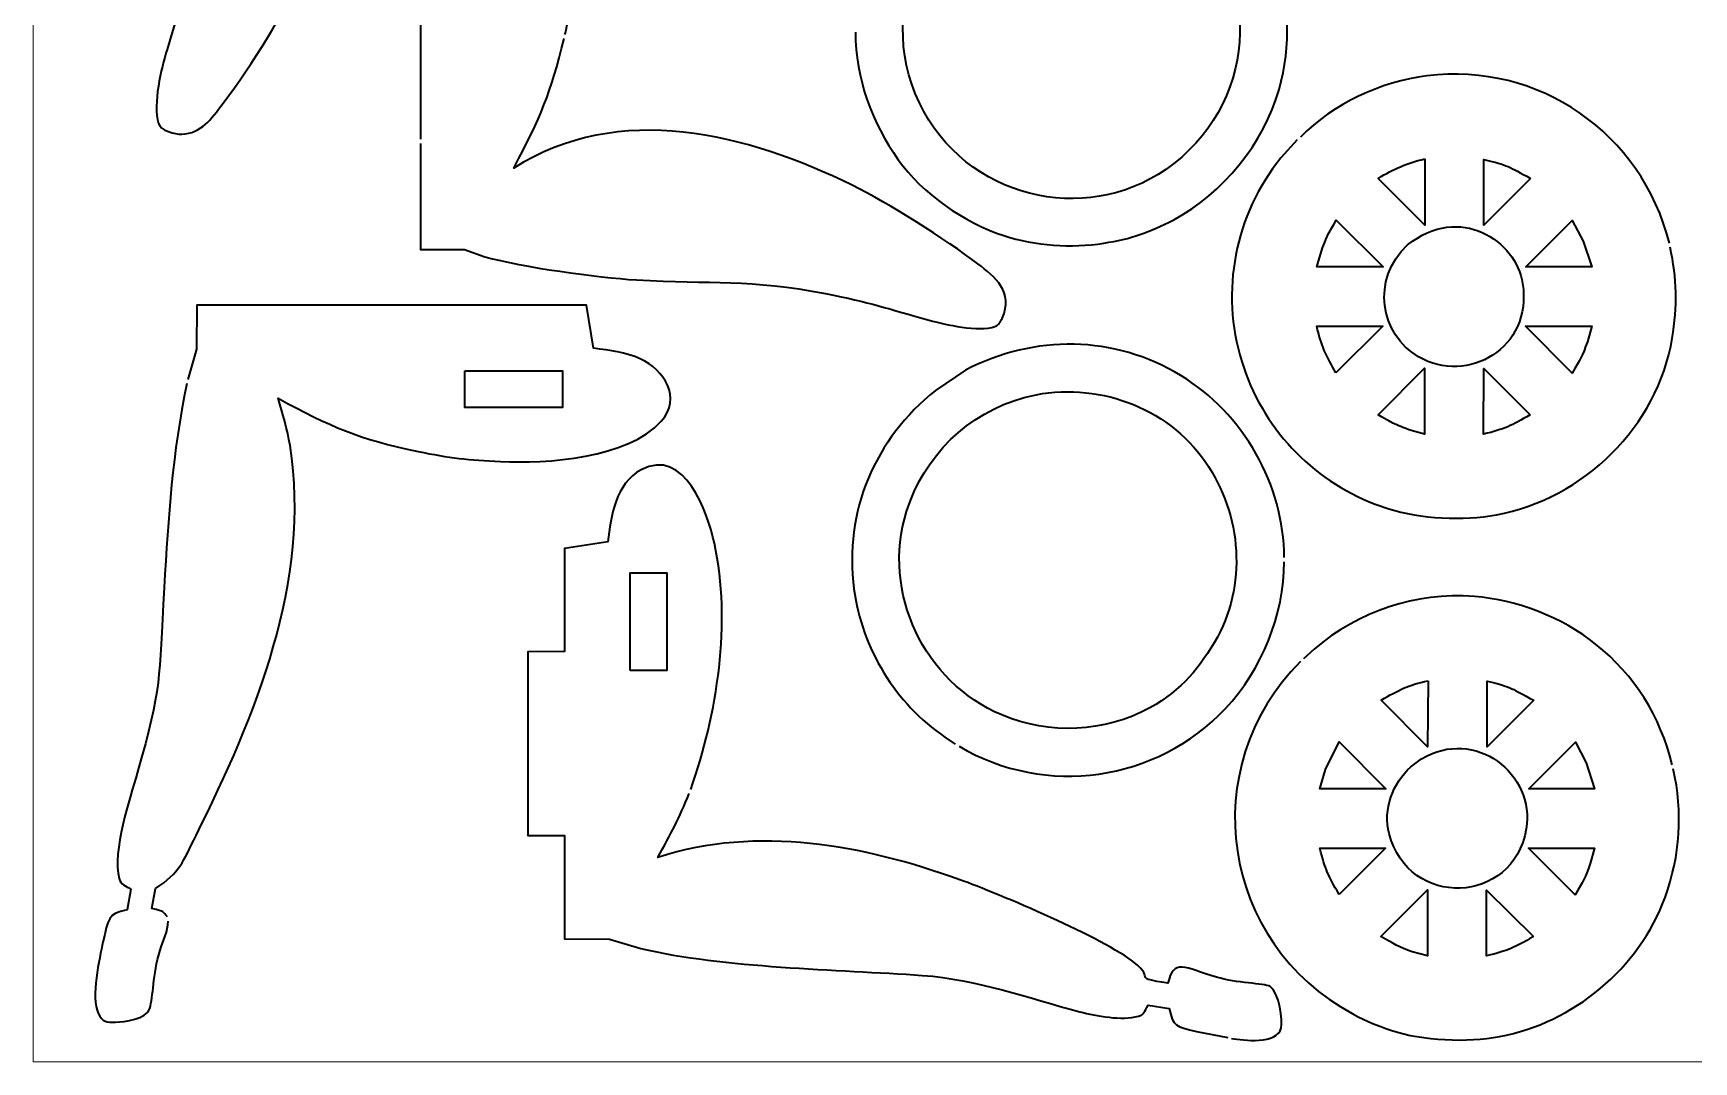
# Model space of a CAD drawing. Header units: millimetres. Extents: x -5 to 375, y 132 to 712.
# Drawn here: x -5 to 110.4, y 131.5 to 203 of the extents above; entities that cross this region are included whole.
import ezdxf

# ---------------------------------------------------------------- set-up
doc = ezdxf.new("R2010")
doc.units = ezdxf.units.MM
doc.header["$MEASUREMENT"] = 0
doc.layers.add('Camada 1', color=7, linetype='Continuous')

msp = doc.modelspace()

# ---------------------------------------------------------------- linework, layer by layer
at = {"layer": 'Camada 1', "color": 3, "lineweight": 20}
msp.add_open_spline([(185.0124, 131.5126), (185.0124, 131.5126), (185.0124, 421.5125), (185.0124, 421.5125), (185.0124, 421.5125), (185.0124, 421.5125), (-4.9877, 421.5125), (-4.9877, 421.5125), (-4.9877, 421.5125), (-4.9877, 421.5125), (-4.9877, 131.5126), (-4.9877, 131.5126), (-4.9877, 131.5126), (-4.9877, 131.5126), (185.0124, 131.5126), (185.0124, 131.5126)], degree=3, knots=[0, 0, 0, 0, 0.2, 0.2, 0.2, 0.2, 0.4, 0.4, 0.4, 0.4, 0.6, 0.6, 0.6, 0.6, 1, 1, 1, 1], dxfattribs=at)
at = {"layer": 'Camada 1', "color": 5, "lineweight": 35}
for points, knots in [([(31.9624, 202.8876), (32.1917, 203.3461), (32.6564, 207.1661), (32.7124, 207.9126), (32.7124, 207.9126), (32.9734, 211.3945), (32.8902, 217.72), (30.0124, 220.2126), (30.0124, 220.2126), (29.023, 221.0695), (27.9693, 221.1021), (26.9124, 220.3376), (26.9124, 220.3376), (25.4035, 219.2461), (25.15, 217.2133), (24.9374, 215.5126), (24.9374, 215.5126), (24.9374, 215.5126), (21.9374, 215.0376), (21.9374, 215.0376), (21.9374, 215.0376), (21.9374, 215.0376), (21.9374, 195.6126), (21.9374, 195.6126)], [0, 0, 0, 0, 0.14285714, 0.14285714, 0.14285714, 0.14285714, 0.28571429, 0.28571429, 0.28571429, 0.28571429, 0.42857143, 0.42857143, 0.42857143, 0.42857143, 0.57142857, 0.57142857, 0.57142857, 0.57142857, 0.71428571, 0.71428571, 0.71428571, 0.71428571, 1, 1, 1, 1]), ([(6.8124, 217.4376), (6.697, 211.2035), (6.1932, 207.9231), (4.3124, 201.8376), (4.3124, 201.8376), (3.9055, 200.5209), (3.3215, 198.0711), (3.7124, 196.7126), (3.7124, 196.7126), (3.8599, 196.1999), (4.8784, 195.9397), (5.3374, 195.9626), (5.3374, 195.9626), (6.7047, 196.0308), (7.3459, 196.9579), (8.2124, 198.1126), (8.2124, 198.1126), (12.3996, 203.6923), (16.5291, 211.43), (17.2374, 218.5126)], [0, 0, 0, 0, 0.16666667, 0.16666667, 0.16666667, 0.16666667, 0.33333333, 0.33333333, 0.33333333, 0.33333333, 0.5, 0.5, 0.5, 0.5, 0.66666667, 0.66666667, 0.66666667, 0.66666667, 1, 1, 1, 1]), ([(52.1624, 203.0376), (52.1624, 199.8446), (53.3018, 196.7769), (55.1374, 194.1876), (55.1374, 194.1876), (56.804, 191.8366), (59.732, 189.7965), (62.4874, 188.9126), (62.4874, 188.9126), (64.6772, 188.2101), (67.1683, 188.023), (69.4374, 188.3876), (69.4374, 188.3876), (71.3436, 188.6939), (72.5785, 189.1265), (74.2874, 190.0126), (74.2874, 190.0126), (77.704, 191.8523), (80.5511, 195.3213), (81.6124, 199.0626), (81.6124, 199.0626), (83.3552, 205.2062), (81.0171, 211.8912), (75.7374, 215.5126), (75.7374, 215.5126), (75.7374, 215.5126), (75.0125, 215.9876), (75.0125, 215.9876)], [0, 0, 0, 0, 0.125, 0.125, 0.125, 0.125, 0.25, 0.25, 0.25, 0.25, 0.375, 0.375, 0.375, 0.375, 0.5, 0.5, 0.5, 0.5, 0.625, 0.625, 0.625, 0.625, 0.75, 0.75, 0.75, 0.75, 1, 1, 1, 1]), ([(21.9374, 195.3126), (21.9374, 195.3126), (21.9374, 187.9376), (21.9374, 187.9376), (21.9374, 187.9376), (21.9374, 187.9376), (24.9874, 187.9376), (24.9874, 187.9376), (24.9874, 187.9376), (24.9874, 187.9376), (26.4124, 187.4376), (26.4124, 187.4376), (26.4124, 187.4376), (29.001, 186.7303), (34.2048, 185.9966), (36.9374, 185.8376), (36.9374, 185.8376), (42.201, 185.5314), (44.802, 185.9078), (50.0874, 184.8876), (50.0874, 184.8876), (53.166, 184.2934), (54.4218, 183.8295), (57.2874, 183.0376), (57.2874, 183.0376), (58.4125, 182.7267), (60.7179, 182.2061), (61.8624, 182.5876), (61.8624, 182.5876), (62.1215, 182.674), (62.241, 182.944), (62.3624, 183.1626), (62.3624, 183.1626), (63.1804, 185.0032), (61.888, 186.0357), (60.6624, 186.9626), (60.6624, 186.9626), (58.4347, 188.6475), (54.4999, 191.1513), (51.9374, 192.4126), (51.9374, 192.4126), (44.6903, 195.9797), (35.7172, 198.2835), (28.4124, 193.5876), (28.4124, 193.5876), (30.3062, 197.1759), (30.9563, 198.7284), (31.9124, 202.6126)], [0, 0, 0, 0, 0.07692308, 0.07692308, 0.07692308, 0.07692308, 0.15384615, 0.15384615, 0.15384615, 0.15384615, 0.23076923, 0.23076923, 0.23076923, 0.23076923, 0.30769231, 0.30769231, 0.30769231, 0.30769231, 0.38461538, 0.38461538, 0.38461538, 0.38461538, 0.46153846, 0.46153846, 0.46153846, 0.46153846, 0.53846154, 0.53846154, 0.53846154, 0.53846154, 0.61538462, 0.61538462, 0.61538462, 0.61538462, 0.69230769, 0.69230769, 0.69230769, 0.69230769, 0.76923077, 0.76923077, 0.76923077, 0.76923077, 0.84615385, 0.84615385, 0.84615385, 0.84615385, 1, 1, 1, 1]), ([(108.7374, 188.3876), (106.8226, 196.0472), (99.6432, 200.9814), (91.8875, 200.0126), (91.8875, 200.0126), (88.6473, 199.6078), (85.3959, 198.0711), (83.0874, 195.7626)], [0, 0, 0, 0, 0.33333333, 0.33333333, 0.33333333, 0.33333333, 1, 1, 1, 1]), ([(82.8624, 195.5626), (82.8624, 195.5626), (81.7374, 194.3126), (81.7374, 194.3126), (81.7374, 194.3126), (78.528, 190.334), (77.5078, 185.0497), (79.0124, 180.1626), (79.0124, 180.1626), (80.4075, 175.6312), (83.8284, 171.9522), (88.2874, 170.2626), (88.2874, 170.2626), (88.2874, 170.2626), (89.2374, 169.9376), (89.2374, 169.9376), (89.2374, 169.9376), (91.385, 169.2217), (94.4497, 169.0914), (96.7124, 169.5126), (96.7124, 169.5126), (102.8078, 170.6474), (107.9128, 175.6366), (108.9374, 181.7876), (108.9374, 181.7876), (109.305, 183.9944), (109.2725, 185.9295), (108.7874, 188.1126)], [0, 0, 0, 0, 0.125, 0.125, 0.125, 0.125, 0.25, 0.25, 0.25, 0.25, 0.375, 0.375, 0.375, 0.375, 0.5, 0.5, 0.5, 0.5, 0.625, 0.625, 0.625, 0.625, 0.75, 0.75, 0.75, 0.75, 1, 1, 1, 1]), ([(4.3374, 141.5876), (3.9793, 141.9457), (4.1978, 141.9467), (3.2624, 142.1626), (3.2624, 142.1626), (3.2624, 142.1626), (3.5124, 143.5626), (3.5124, 143.5626), (3.5124, 143.5626), (5.1984, 144.6355), (5.4287, 145.4153), (6.3374, 147.2376), (6.3374, 147.2376), (10.4364, 155.4579), (14.3697, 164.9355), (12.8624, 174.3376), (12.8624, 174.3376), (12.684, 175.4505), (12.3407, 176.5295), (12.0374, 177.6126), (12.0374, 177.6126), (15.6598, 175.6439), (17.6392, 174.767), (21.7624, 173.9126), (21.7624, 173.9126), (23.8898, 173.4718), (25.3274, 173.3206), (27.4874, 173.2126), (27.4874, 173.2126), (30.6931, 173.0635), (36.3234, 173.428), (38.6624, 176.0126), (38.6624, 176.0126), (40.126, 177.6299), (38.8313, 179.6218), (37.2374, 180.3376), (37.2374, 180.3376), (36.1352, 180.8325), (35.16, 180.9115), (33.9624, 181.0876), (33.9624, 181.0876), (33.9624, 181.0876), (33.4624, 184.0876), (33.4624, 184.0876), (33.4624, 184.0876), (33.4624, 184.0876), (6.3874, 184.0876), (6.3874, 184.0876), (6.3874, 184.0876), (6.3874, 184.0876), (6.3624, 181.0126), (6.3624, 181.0126), (6.3624, 181.0126), (6.3624, 181.0126), (5.7625, 178.9126), (5.7625, 178.9126)], [0, 0, 0, 0, 0.06666667, 0.06666667, 0.06666667, 0.06666667, 0.13333333, 0.13333333, 0.13333333, 0.13333333, 0.2, 0.2, 0.2, 0.2, 0.26666667, 0.26666667, 0.26666667, 0.26666667, 0.33333333, 0.33333333, 0.33333333, 0.33333333, 0.4, 0.4, 0.4, 0.4, 0.46666667, 0.46666667, 0.46666667, 0.46666667, 0.53333333, 0.53333333, 0.53333333, 0.53333333, 0.6, 0.6, 0.6, 0.6, 0.66666667, 0.66666667, 0.66666667, 0.66666667, 0.73333333, 0.73333333, 0.73333333, 0.73333333, 0.8, 0.8, 0.8, 0.8, 0.86666667, 0.86666667, 0.86666667, 0.86666667, 1, 1, 1, 1]), ([(81.9625, 166.5376), (81.9625, 171.5956), (79.1021, 176.5766), (74.7874, 179.1876), (74.7874, 179.1876), (70.1417, 181.9989), (64.6208, 182.0558), (59.8124, 179.5626), (59.8124, 179.5626), (59.8124, 179.5626), (57.7374, 178.1626), (57.7374, 178.1626), (57.7374, 178.1626), (53.5158, 174.7867), (51.3457, 169.7573), (52.0624, 164.3626), (52.0624, 164.3626), (52.6115, 160.2294), (54.9475, 156.419), (58.3874, 154.0626), (58.3874, 154.0626), (58.3874, 154.0626), (59.0874, 153.5876), (59.0874, 153.5876)], [0, 0, 0, 0, 0.14285714, 0.14285714, 0.14285714, 0.14285714, 0.28571429, 0.28571429, 0.28571429, 0.28571429, 0.42857143, 0.42857143, 0.42857143, 0.42857143, 0.57142857, 0.57142857, 0.57142857, 0.57142857, 0.71428571, 0.71428571, 0.71428571, 0.71428571, 1, 1, 1, 1]), ([(5.6874, 178.6376), (4.6799, 173.7441), (4.4067, 169.4727), (4.1124, 164.4626), (4.1124, 164.4626), (3.7233, 157.8394), (3.9941, 157.715), (2.2374, 151.5626), (2.2374, 151.5626), (1.7522, 149.8632), (0.4845, 146.1188), (0.9874, 144.2376), (0.9874, 144.2376), (1.0974, 143.8261), (1.4034, 143.7286), (1.7874, 143.5126), (1.7874, 143.5126), (1.7874, 143.5126), (1.5374, 142.0626), (1.5374, 142.0626), (1.5374, 142.0626), (0.1723, 141.8066), (0.2391, 141.4366), (-0.1376, 139.8126), (-0.1376, 139.8126), (-0.3876, 138.7347), (-0.9917, 135.9452), (-0.4626, 134.8876), (-0.4626, 134.8876), (-0.1536, 134.2701), (0.0746, 134.2431), (0.7374, 134.2626), (0.7374, 134.2626), (1.3672, 134.2811), (2.8792, 134.4684), (3.1124, 135.2126), (3.1124, 135.2126), (3.3776, 136.059), (3.2977, 137.531), (3.8374, 139.2626), (3.8374, 139.2626), (4.0347, 139.8956), (4.3874, 140.6222), (4.3874, 141.2876)], [0, 0, 0, 0, 0.08333333, 0.08333333, 0.08333333, 0.08333333, 0.16666667, 0.16666667, 0.16666667, 0.16666667, 0.25, 0.25, 0.25, 0.25, 0.33333333, 0.33333333, 0.33333333, 0.33333333, 0.41666667, 0.41666667, 0.41666667, 0.41666667, 0.5, 0.5, 0.5, 0.5, 0.58333333, 0.58333333, 0.58333333, 0.58333333, 0.66666667, 0.66666667, 0.66666667, 0.66666667, 0.75, 0.75, 0.75, 0.75, 0.83333333, 0.83333333, 0.83333333, 0.83333333, 1, 1, 1, 1]), ([(40.7124, 150.4376), (42.5737, 155.6493), (43.5507, 162.0713), (42.3624, 167.5376), (42.3624, 167.5376), (41.8983, 169.6723), (40.2922, 174.2616), (37.2624, 172.6376), (37.2624, 172.6376), (35.4969, 171.6913), (35.154, 169.426), (34.9624, 167.6376), (34.9624, 167.6376), (34.9624, 167.6376), (31.9374, 167.1626), (31.9374, 167.1626), (31.9374, 167.1626), (31.9374, 167.1626), (31.9374, 160.0126), (31.9374, 160.0126), (31.9374, 160.0126), (31.9374, 160.0126), (29.3874, 159.9876), (29.3874, 159.9876), (29.3874, 159.9876), (29.3874, 159.9876), (29.3874, 147.2376), (29.3874, 147.2376), (29.3874, 147.2376), (29.3874, 147.2376), (31.9374, 147.2376), (31.9374, 147.2376), (31.9374, 147.2376), (31.9374, 147.2376), (31.9374, 140.0626), (31.9374, 140.0626), (31.9374, 140.0626), (31.9374, 140.0626), (35.0624, 140.0376), (35.0624, 140.0376), (35.0624, 140.0376), (35.0624, 140.0376), (37.2374, 139.3876), (37.2374, 139.3876), (37.2374, 139.3876), (43.0421, 138.0166), (50.8845, 137.936), (56.8124, 137.5126), (56.8124, 137.5126), (60.6779, 137.2365), (64.1029, 135.9516), (67.7624, 134.9876), (67.7624, 134.9876), (68.8999, 134.6879), (70.6729, 134.3552), (71.8375, 134.6876), (71.8375, 134.6876), (72.2254, 134.7983), (72.2333, 134.9653), (72.5124, 135.4376), (72.5124, 135.4376), (72.5124, 135.4376), (73.9624, 135.2126), (73.9624, 135.2126), (73.9624, 135.2126), (74.2817, 133.9354), (74.4107, 133.9833), (75.8624, 133.6126), (75.8624, 133.6126), (75.8624, 133.6126), (78.0374, 133.1876), (78.0374, 133.1876)], [0, 0, 0, 0, 0.05263158, 0.05263158, 0.05263158, 0.05263158, 0.10526316, 0.10526316, 0.10526316, 0.10526316, 0.15789474, 0.15789474, 0.15789474, 0.15789474, 0.21052632, 0.21052632, 0.21052632, 0.21052632, 0.26315789, 0.26315789, 0.26315789, 0.26315789, 0.31578947, 0.31578947, 0.31578947, 0.31578947, 0.36842105, 0.36842105, 0.36842105, 0.36842105, 0.42105263, 0.42105263, 0.42105263, 0.42105263, 0.47368421, 0.47368421, 0.47368421, 0.47368421, 0.52631579, 0.52631579, 0.52631579, 0.52631579, 0.57894737, 0.57894737, 0.57894737, 0.57894737, 0.63157895, 0.63157895, 0.63157895, 0.63157895, 0.68421053, 0.68421053, 0.68421053, 0.68421053, 0.73684211, 0.73684211, 0.73684211, 0.73684211, 0.78947368, 0.78947368, 0.78947368, 0.78947368, 0.84210526, 0.84210526, 0.84210526, 0.84210526, 0.89473684, 0.89473684, 0.89473684, 0.89473684, 1, 1, 1, 1]), ([(59.3624, 153.4376), (65.4091, 149.8808), (73.0836, 150.9679), (77.8874, 156.0626), (77.8874, 156.0626), (80.4041, 158.7317), (81.9625, 162.5621), (81.9625, 166.2376)], [0, 0, 0, 0, 0.33333333, 0.33333333, 0.33333333, 0.33333333, 1, 1, 1, 1]), ([(108.9374, 152.1376), (108.089, 155.5313), (106.354, 158.3433), (103.6124, 160.5376), (103.6124, 160.5376), (101.3383, 162.3578), (98.0964, 163.6299), (95.1874, 163.8376), (95.1874, 163.8376), (91.0259, 164.1347), (87.2346, 162.8502), (84.0374, 160.1876), (84.0374, 160.1876), (84.0374, 160.1876), (83.3124, 159.5126), (83.3124, 159.5126)], [0, 0, 0, 0, 0.2, 0.2, 0.2, 0.2, 0.4, 0.4, 0.4, 0.4, 0.6, 0.6, 0.6, 0.6, 1, 1, 1, 1]), ([(83.0874, 159.3126), (75.7259, 151.9511), (77.5635, 139.7581), (86.7374, 134.8376), (86.7374, 134.8376), (87.8169, 134.2586), (88.3016, 134.0867), (89.4374, 133.6876), (89.4374, 133.6876), (91.5758, 132.9748), (94.6801, 132.8411), (96.9374, 133.2626), (96.9374, 133.2626), (102.0719, 134.2212), (106.6229, 137.9842), (108.4374, 142.9376), (108.4374, 142.9376), (109.5027, 145.8458), (109.6838, 148.8412), (109.0124, 151.8626)], [0, 0, 0, 0, 0.16666667, 0.16666667, 0.16666667, 0.16666667, 0.33333333, 0.33333333, 0.33333333, 0.33333333, 0.5, 0.5, 0.5, 0.5, 0.66666667, 0.66666667, 0.66666667, 0.66666667, 1, 1, 1, 1]), ([(78.3124, 133.1376), (79.0888, 132.9823), (81.5046, 132.726), (81.7625, 133.8626), (81.7625, 133.8626), (81.8629, 134.305), (81.6328, 136.3749), (80.9874, 136.7376), (80.9874, 136.7376), (80.557, 136.9795), (78.6502, 136.9667), (77.2624, 137.3876), (77.2624, 137.3876), (75.0455, 138.0599), (74.2604, 138.7042), (73.8874, 136.9626), (73.8874, 136.9626), (71.2937, 137.3949), (73.1066, 137.1544), (71.5374, 138.4126), (71.5374, 138.4126), (69.5007, 140.0457), (62.0961, 143.2022), (59.4124, 144.1626), (59.4124, 144.1626), (52.665, 146.5772), (45.4197, 147.9569), (38.4374, 145.7126), (38.4374, 145.7126), (39.3223, 147.356), (39.9239, 148.4414), (40.6124, 150.1626)], [0, 0, 0, 0, 0.11111111, 0.11111111, 0.11111111, 0.11111111, 0.22222222, 0.22222222, 0.22222222, 0.22222222, 0.33333333, 0.33333333, 0.33333333, 0.33333333, 0.44444444, 0.44444444, 0.44444444, 0.44444444, 0.55555556, 0.55555556, 0.55555556, 0.55555556, 0.66666667, 0.66666667, 0.66666667, 0.66666667, 0.77777778, 0.77777778, 0.77777778, 0.77777778, 1, 1, 1, 1])]:
    msp.add_open_spline(points, degree=3, knots=knots, dxfattribs=at)
at = {"layer": 'Camada 1', "lineweight": 35}
for points, knots in [([(56.7625, 208.5626), (55.1641, 205.1383), (54.9585, 201.5904), (56.6124, 198.1376), (56.6124, 198.1376), (59.8144, 191.4529), (68.1127, 189.6158), (73.7374, 193.5126), (73.7374, 193.5126), (79.9748, 197.834), (80.6969, 206.6803), (75.0874, 211.8126), (75.0874, 211.8126), (72.5102, 214.1705), (69.3701, 215.1407), (65.9374, 214.8376), (65.9374, 214.8376), (62.2271, 214.51), (59.0859, 212.3861), (57.1625, 209.2376), (57.1625, 209.2376), (57.1625, 209.2376), (56.7625, 208.5626), (56.7625, 208.5626)], [0, 0, 0, 0, 0.14285714, 0.14285714, 0.14285714, 0.14285714, 0.28571429, 0.28571429, 0.28571429, 0.28571429, 0.42857143, 0.42857143, 0.42857143, 0.42857143, 0.57142857, 0.57142857, 0.57142857, 0.57142857, 0.71428571, 0.71428571, 0.71428571, 0.71428571, 1, 1, 1, 1]), ([(91.7374, 194.2376), (90.4018, 193.9408), (89.6375, 193.5554), (88.4874, 192.8876), (88.4874, 192.8876), (88.4874, 192.8876), (91.7374, 189.6376), (91.7374, 189.6376), (91.7374, 189.6376), (91.7374, 189.6376), (91.7374, 194.2376), (91.7374, 194.2376)], [0, 0, 0, 0, 0.25, 0.25, 0.25, 0.25, 0.5, 0.5, 0.5, 0.5, 1, 1, 1, 1]), ([(99.0874, 192.8876), (97.5924, 193.7031), (97.4994, 193.8097), (95.8374, 194.2126), (95.8374, 194.2126), (95.8374, 194.2126), (95.8374, 189.6376), (95.8374, 189.6376), (95.8374, 189.6376), (95.8374, 189.6376), (99.0874, 192.8876), (99.0874, 192.8876)], [0, 0, 0, 0, 0.25, 0.25, 0.25, 0.25, 0.5, 0.5, 0.5, 0.5, 1, 1, 1, 1]), ([(90.5374, 188.2626), (87.9658, 185.8744), (88.6467, 182.0346), (91.3124, 180.4876), (91.3124, 180.4876), (94.6877, 178.5289), (99.2436, 181.0636), (98.5374, 185.5876), (98.5374, 185.5876), (98.0745, 188.5531), (94.1812, 191.1777), (90.5374, 188.2626)], [0, 0, 0, 0, 0.25, 0.25, 0.25, 0.25, 0.5, 0.5, 0.5, 0.5, 1, 1, 1, 1]), ([(84.6374, 188.0626), (84.6374, 188.0626), (84.2374, 186.7376), (84.2374, 186.7376), (84.2374, 186.7376), (84.2374, 186.7376), (88.8374, 186.7376), (88.8374, 186.7376), (88.8374, 186.7376), (88.8374, 186.7376), (85.5874, 189.9876), (85.5874, 189.9876), (85.5874, 189.9876), (85.0678, 189.1013), (84.983, 189.0226), (84.6374, 188.0626)], [0, 0, 0, 0, 0.2, 0.2, 0.2, 0.2, 0.4, 0.4, 0.4, 0.4, 0.6, 0.6, 0.6, 0.6, 1, 1, 1, 1]), ([(102.7374, 188.5376), (102.7374, 188.5376), (101.9874, 189.9626), (101.9874, 189.9626), (101.9874, 189.9626), (101.9874, 189.9626), (98.7624, 186.7376), (98.7624, 186.7376), (98.7624, 186.7376), (98.7624, 186.7376), (103.3374, 186.7376), (103.3374, 186.7376), (103.3374, 186.7376), (103.3374, 186.7376), (102.7374, 188.5376), (102.7374, 188.5376)], [0, 0, 0, 0, 0.2, 0.2, 0.2, 0.2, 0.4, 0.4, 0.4, 0.4, 0.6, 0.6, 0.6, 0.6, 1, 1, 1, 1]), ([(85.5624, 179.3876), (85.5624, 179.3876), (88.8124, 182.6126), (88.8124, 182.6126), (88.8124, 182.6126), (88.8124, 182.6126), (84.2374, 182.6126), (84.2374, 182.6126), (84.2374, 182.6126), (84.5066, 181.3341), (84.9078, 180.5004), (85.5624, 179.3876)], [0, 0, 0, 0, 0.25, 0.25, 0.25, 0.25, 0.5, 0.5, 0.5, 0.5, 1, 1, 1, 1]), ([(103.0374, 181.5376), (103.0374, 181.5376), (103.3374, 182.6126), (103.3374, 182.6126), (103.3374, 182.6126), (103.3374, 182.6126), (98.7374, 182.6126), (98.7374, 182.6126), (98.7374, 182.6126), (98.7374, 182.6126), (101.9874, 179.3626), (101.9874, 179.3626), (101.9874, 179.3626), (102.5056, 180.2771), (102.7074, 180.5476), (103.0374, 181.5376)], [0, 0, 0, 0, 0.2, 0.2, 0.2, 0.2, 0.4, 0.4, 0.4, 0.4, 0.6, 0.6, 0.6, 0.6, 1, 1, 1, 1]), ([(25.0125, 179.5126), (25.0125, 179.5126), (25.0125, 176.9626), (25.0125, 176.9626), (25.0125, 176.9626), (25.0125, 176.9626), (31.8124, 176.9626), (31.8124, 176.9626), (31.8124, 176.9626), (31.8124, 176.9626), (31.8124, 179.5126), (31.8124, 179.5126), (31.8124, 179.5126), (31.8124, 179.5126), (25.0125, 179.5126), (25.0125, 179.5126)], [0, 0, 0, 0, 0.2, 0.2, 0.2, 0.2, 0.4, 0.4, 0.4, 0.4, 0.6, 0.6, 0.6, 0.6, 1, 1, 1, 1]), ([(90.6374, 175.4126), (90.6374, 175.4126), (91.7124, 175.1126), (91.7124, 175.1126), (91.7124, 175.1126), (91.7124, 175.1126), (91.7124, 179.7126), (91.7124, 179.7126), (91.7124, 179.7126), (91.7124, 179.7126), (88.4874, 176.4626), (88.4874, 176.4626), (88.4874, 176.4626), (89.9107, 175.6561), (89.3116, 175.9808), (90.6374, 175.4126)], [0, 0, 0, 0, 0.2, 0.2, 0.2, 0.2, 0.4, 0.4, 0.4, 0.4, 0.6, 0.6, 0.6, 0.6, 1, 1, 1, 1]), ([(99.0624, 176.4626), (99.0624, 176.4626), (95.8374, 179.6876), (95.8374, 179.6876), (95.8374, 179.6876), (95.8374, 179.6876), (95.8124, 175.1126), (95.8124, 175.1126), (95.8124, 175.1126), (97.2786, 175.4791), (97.7632, 175.6982), (99.0624, 176.4626)], [0, 0, 0, 0, 0.25, 0.25, 0.25, 0.25, 0.5, 0.5, 0.5, 0.5, 1, 1, 1, 1]), ([(77.3374, 161.0126), (79.4312, 165.0608), (78.9643, 169.8971), (76.2125, 173.5626), (76.2125, 173.5626), (73.4223, 177.2792), (68.377, 178.8814), (63.8874, 177.6626), (63.8874, 177.6626), (59.9691, 176.5989), (56.9036, 173.563), (55.7124, 169.7376), (55.7124, 169.7376), (53.9689, 164.1385), (56.9353, 157.867), (62.3374, 155.6126), (62.3374, 155.6126), (65.6831, 154.2163), (69.4473, 154.3664), (72.6375, 156.1126), (72.6375, 156.1126), (74.8657, 157.3322), (76.0928, 158.9124), (77.3374, 161.0126)], [0, 0, 0, 0, 0.14285714, 0.14285714, 0.14285714, 0.14285714, 0.28571429, 0.28571429, 0.28571429, 0.28571429, 0.42857143, 0.42857143, 0.42857143, 0.42857143, 0.57142857, 0.57142857, 0.57142857, 0.57142857, 0.71428571, 0.71428571, 0.71428571, 0.71428571, 1, 1, 1, 1]), ([(36.5124, 158.6876), (36.5124, 158.6876), (39.0624, 158.6876), (39.0624, 158.6876), (39.0624, 158.6876), (39.0624, 158.6876), (39.0624, 165.4876), (39.0624, 165.4876), (39.0624, 165.4876), (39.0624, 165.4876), (36.5124, 165.4876), (36.5124, 165.4876), (36.5124, 165.4876), (36.5124, 165.4876), (36.5124, 158.6876), (36.5124, 158.6876)], [0, 0, 0, 0, 0.2, 0.2, 0.2, 0.2, 0.4, 0.4, 0.4, 0.4, 0.6, 0.6, 0.6, 0.6, 1, 1, 1, 1]), ([(91.9624, 157.9876), (90.5581, 157.6755), (89.9234, 157.3408), (88.7125, 156.6376), (88.7125, 156.6376), (88.7125, 156.6376), (91.9374, 153.3876), (91.9374, 153.3876), (91.9374, 153.3876), (91.9374, 153.3876), (91.9624, 157.9876), (91.9624, 157.9876)], [0, 0, 0, 0, 0.25, 0.25, 0.25, 0.25, 0.5, 0.5, 0.5, 0.5, 1, 1, 1, 1]), ([(99.3124, 156.6376), (97.6766, 157.4555), (97.9572, 157.5032), (96.0624, 157.9626), (96.0624, 157.9626), (96.0624, 157.9626), (96.0624, 153.3876), (96.0624, 153.3876), (96.0624, 153.3876), (96.0624, 153.3876), (99.3124, 156.6376), (99.3124, 156.6376)], [0, 0, 0, 0, 0.25, 0.25, 0.25, 0.25, 0.5, 0.5, 0.5, 0.5, 1, 1, 1, 1]), ([(90.7624, 152.0126), (89.5004, 150.8407), (88.8232, 149.0646), (89.2624, 147.3626), (89.2624, 147.3626), (90.616, 142.1172), (97.8922, 142.4096), (98.7874, 147.6876), (98.7874, 147.6876), (99.436, 151.512), (95.2308, 154.7861), (91.5124, 152.5626), (91.5124, 152.5626), (91.5124, 152.5626), (90.7624, 152.0126), (90.7624, 152.0126)], [0, 0, 0, 0, 0.2, 0.2, 0.2, 0.2, 0.4, 0.4, 0.4, 0.4, 0.6, 0.6, 0.6, 0.6, 1, 1, 1, 1]), ([(84.8374, 151.8126), (84.8374, 151.8126), (84.4374, 150.4876), (84.4374, 150.4876), (84.4374, 150.4876), (84.4374, 150.4876), (89.0374, 150.4876), (89.0374, 150.4876), (89.0374, 150.4876), (89.0374, 150.4876), (85.7874, 153.7376), (85.7874, 153.7376), (85.7874, 153.7376), (85.7874, 153.7376), (84.8374, 151.8126), (84.8374, 151.8126)], [0, 0, 0, 0, 0.2, 0.2, 0.2, 0.2, 0.4, 0.4, 0.4, 0.4, 0.6, 0.6, 0.6, 0.6, 1, 1, 1, 1]), ([(102.9624, 152.2876), (102.9624, 152.2876), (102.2125, 153.7126), (102.2125, 153.7126), (102.2125, 153.7126), (102.2125, 153.7126), (98.9624, 150.4876), (98.9624, 150.4876), (98.9624, 150.4876), (98.9624, 150.4876), (103.5374, 150.4876), (103.5374, 150.4876), (103.5374, 150.4876), (103.5374, 150.4876), (102.9624, 152.2876), (102.9624, 152.2876)], [0, 0, 0, 0, 0.2, 0.2, 0.2, 0.2, 0.4, 0.4, 0.4, 0.4, 0.6, 0.6, 0.6, 0.6, 1, 1, 1, 1]), ([(85.7874, 143.1376), (85.7874, 143.1376), (89.0124, 146.3626), (89.0124, 146.3626), (89.0124, 146.3626), (89.0124, 146.3626), (84.4374, 146.3626), (84.4374, 146.3626), (84.4374, 146.3626), (84.8448, 144.8146), (84.9823, 144.5068), (85.7874, 143.1376)], [0, 0, 0, 0, 0.25, 0.25, 0.25, 0.25, 0.5, 0.5, 0.5, 0.5, 1, 1, 1, 1]), ([(103.2374, 145.2876), (103.2374, 145.2876), (103.5374, 146.3626), (103.5374, 146.3626), (103.5374, 146.3626), (103.5374, 146.3626), (98.9374, 146.3626), (98.9374, 146.3626), (98.9374, 146.3626), (98.9374, 146.3626), (102.1874, 143.1126), (102.1874, 143.1126), (102.1874, 143.1126), (102.7673, 144.0791), (102.8936, 144.2563), (103.2374, 145.2876)], [0, 0, 0, 0, 0.2, 0.2, 0.2, 0.2, 0.4, 0.4, 0.4, 0.4, 0.6, 0.6, 0.6, 0.6, 1, 1, 1, 1]), ([(90.8624, 139.1626), (90.8624, 139.1626), (91.9374, 138.8626), (91.9374, 138.8626), (91.9374, 138.8626), (91.9374, 138.8626), (91.9374, 143.4626), (91.9374, 143.4626), (91.9374, 143.4626), (91.9374, 143.4626), (88.6874, 140.2126), (88.6874, 140.2126), (88.6874, 140.2126), (89.5793, 139.7235), (89.9144, 139.4786), (90.8624, 139.1626)], [0, 0, 0, 0, 0.2, 0.2, 0.2, 0.2, 0.4, 0.4, 0.4, 0.4, 0.6, 0.6, 0.6, 0.6, 1, 1, 1, 1]), ([(99.2874, 140.2126), (99.2874, 140.2126), (96.0374, 143.4376), (96.0374, 143.4376), (96.0374, 143.4376), (96.0374, 143.4376), (96.0374, 138.8626), (96.0374, 138.8626), (96.0374, 138.8626), (97.5149, 139.2514), (97.9629, 139.4335), (99.2874, 140.2126)], [0, 0, 0, 0, 0.25, 0.25, 0.25, 0.25, 0.5, 0.5, 0.5, 0.5, 1, 1, 1, 1])]:
    msp.add_open_spline(points, degree=3, knots=knots, dxfattribs=at)

doc.saveas('drawing.dxf')
